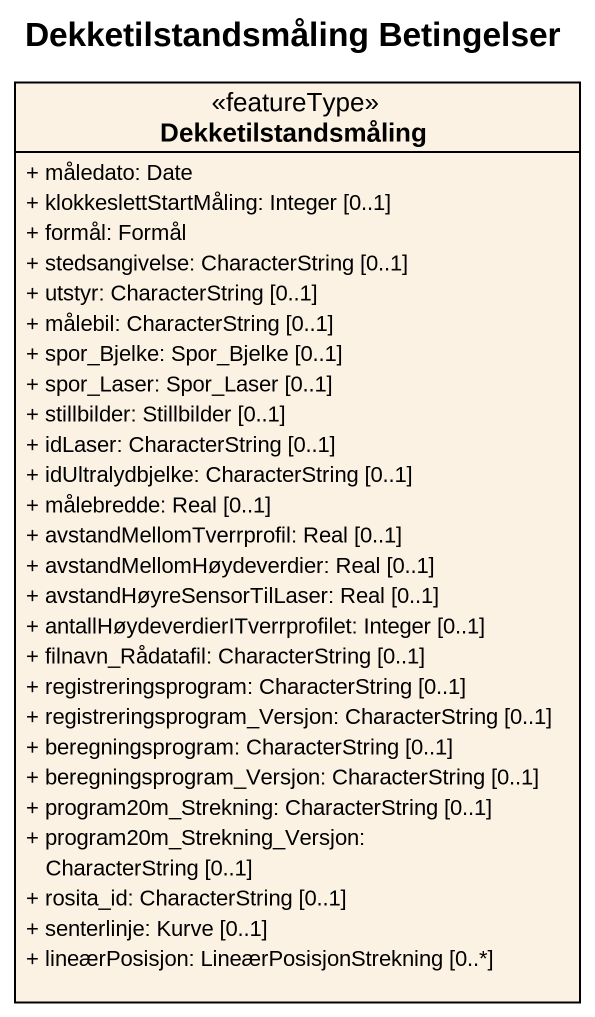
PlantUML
@startuml
title Dekketilstandsmåling Betingelser
hide circle
hide empty members
skinparam classAttributeIconSize 0
class Dekketilstandsmåling <<featureType>> {
  + måledato: Date
  + klokkeslettStartMåling: Integer [0..1]
  + formål: Formål
  + stedsangivelse: CharacterString [0..1]
  + utstyr: CharacterString [0..1]
  + målebil: CharacterString [0..1]
  + spor_Bjelke: Spor_Bjelke [0..1]
  + spor_Laser: Spor_Laser [0..1]
  + stillbilder: Stillbilder [0..1]
  + idLaser: CharacterString [0..1]
  + idUltralydbjelke: CharacterString [0..1]
  + målebredde: Real [0..1]
  + avstandMellomTverrprofil: Real [0..1]
  + avstandMellomHøydeverdier: Real [0..1]
  + avstandHøyreSensorTilLaser: Real [0..1]
  + antallHøydeverdierITverrprofilet: Integer [0..1]
  + filnavn_Rådatafil: CharacterString [0..1]
  + registreringsprogram: CharacterString [0..1]
  + registreringsprogram_Versjon: CharacterString [0..1]
  + beregningsprogram: CharacterString [0..1]
  + beregningsprogram_Versjon: CharacterString [0..1]
  + program20m_Strekning: CharacterString [0..1]
  + program20m_Strekning_Versjon: CharacterString [0..1]
  + rosita_id: CharacterString [0..1]
  + senterlinje: Kurve [0..1]
  + lineærPosisjon: LineærPosisjonStrekning [0..*]
}
@enduml
